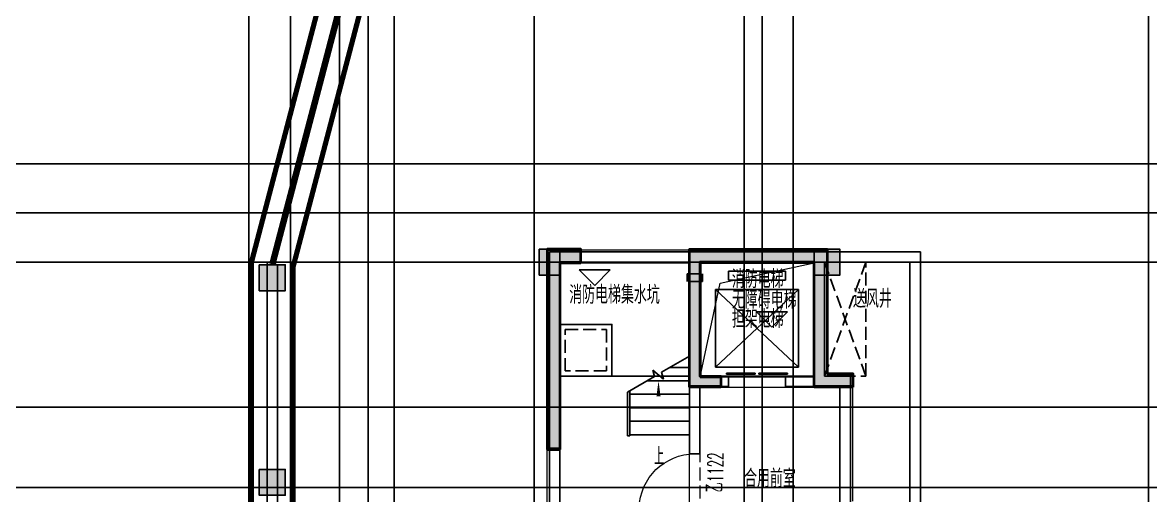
# Model space of a CAD drawing. Extents: x 369444 to 684549, y -549309 to 575337.
# Drawn here: x 484009 to 505762, y 163804 to 172933 of the extents above; entities that cross this region are included whole.
import ezdxf

# ---------------------------------------------------------------- set-up
doc = ezdxf.new("R2010")
doc.units = 0
doc.header["$LTSCALE"] = 1000
doc.header["$MEASUREMENT"] = 0
doc.linetypes.add('DASH', pattern=[0.35, 0.25, -0.1])
doc.linetypes.add('线型3', pattern=[500, 300, -200])
for name, color, linetype in [('COLUMN', 9, 'Continuous'), ('DIM_LEAD', 3, 'Continuous'), ('DIM_SYMB', 3, 'Continuous'), ('DOTE', 1, 'Continuous'), ('EVTR', 2, 'Continuous'), ('PKPM_WPJ', 7, 'Continuous'), ('PUB_TEXT', 7, 'Continuous'), ('STAIR', 2, 'Continuous'), ('WALL', 9, 'Continuous'), ('WINDOW', 4, 'Continuous'), ('WINDOW_TEXT', 7, 'Continuous'), ('主楼', 117, 'Continuous'), ('图层2', 7, 'Continuous'), ('填充', 8, 'Continuous'), ('平面文字图层', 7, 'Continuous'), ('排水', 61, 'Continuous'), ('砼墙', 151, 'Continuous'), ('防火分区线', 7, 'Continuous'), ('风井', 7, 'Continuous')]:
    doc.layers.add(name, color=color, linetype=linetype)
for name, color, linetype, lineweight in [('梁', 4, 'Continuous', 18), ('梁虚线', 134, '线型3', 18), ('洞口边线', 9, 'Continuous', 18), ('门虚线', 2, 'Continuous', 18)]:
    doc.layers.add(name, color=color, linetype=linetype, lineweight=lineweight)
doc.styles.add('_TCH_DIM', font='SIMPLEX', dxfattribs={"bigfont": 'GBCBIG'})
doc.styles.add('_TCH_WINDOW', font='SIMPLEX', dxfattribs={"height": 3.5, "bigfont": 'GBCBIG'})
doc.styles.add('HNSJY', font='hnsjy-07.shx', dxfattribs={"width": 0.8, "bigfont": 'hnsjy-hz.shx'})

# ---------------------------------------------------------------- blocks, each defined once
blk = doc.blocks.new('$DorLib2D$00000213')
at = {"color": 0, "linetype": 'DASH', "const_width": 0.02}
blk.add_lwpolyline([(0.5, 0), (-0.5, 0)], dxfattribs=at)
blk = doc.blocks.new('column500')
h = blk.add_hatch(color=0)
h.dxf.hatch_style = 1
h.paths.add_polyline_path([(-216381, -381440), (-215881, -381440), (-215881, -380940), (-216381, -380940)])
at = {"color": 0}
blk.add_lwpolyline([(-216381, -381440), (-215881, -381440), (-215881, -380940), (-216381, -380940)], close=True, dxfattribs=at)
blk = doc.blocks.new('5619658gh1dfgg')
h = blk.add_hatch(color=0)
h.dxf.hatch_style = 1
h.paths.add_polyline_path([(38490841592.071472, 3905264362.868574), (38490841592.071472, 3905263862.868574), (38490841992.071472, 3905263862.868574), (38490841992.071472, 3905264362.868574)])
at = {"color": 0}
blk.add_lwpolyline([(38490841592.071472, 3905264362.868574), (38490841592.071472, 3905263862.868574), (38490841992.071472, 3905263862.868574), (38490841992.071472, 3905264362.868574)], close=True, dxfattribs=at)
blk = doc.blocks.new('561h56dgfghf')
at = {"layer": '填充'}
h = blk.add_hatch(color=0, dxfattribs=at)
h.dxf.hatch_style = 1
h.paths.add_polyline_path([(-2815245, 479176), (-2815245, 482776), (-2814843, 482776), (-2814843, 483026), (-2815495, 483026), (-2815495, 479176)])
h = blk.add_hatch(color=0, dxfattribs=at)
h.dxf.hatch_style = 1
h.paths.add_polyline_path([(-2812745, 480376), (-2812745, 482776), (-2812745, 483026), (-2810095, 483026), (-2810095, 480626), (-2809595, 480626), (-2809595, 480376), (-2810345, 480376), (-2810345, 480576), (-2810345, 482776), (-2812545, 482776), (-2812545, 480576), (-2812145, 480576), (-2812145, 480376)])
at = {"layer": '砼墙', "color": 0, "lineweight": 35, "ltscale": 1}
for points in [[(-2815245, 479176), (-2815245, 482776), (-2814843, 482776), (-2814843, 483026), (-2815495, 483026), (-2815495, 479176)], [(-2812745, 480376), (-2812745, 482776), (-2812745, 483026), (-2810095, 483026), (-2810095, 480626), (-2809595, 480626), (-2809595, 480376), (-2810345, 480376), (-2810345, 480576), (-2810345, 482776), (-2812545, 482776), (-2812545, 480576), (-2812145, 480576), (-2812145, 480376)]]:
    blk.add_lwpolyline(points, close=True, dxfattribs=at)
blk = doc.blocks.new('A$C7B7934B7')
at = {"layer": '填充'}
h = blk.add_hatch(color=256, dxfattribs=at)
h.dxf.hatch_style = 1
h.paths.add_polyline_path([(-2700, -250), (-2700, 0), (-2700, 250), (-3100, 250), (-3100, -250), (-2950, -250)])
h = blk.add_hatch(color=256, dxfattribs=at)
h.dxf.hatch_style = 1
h.paths.add_polyline_path([(2700, -250), (2700, 250), (2200, 250), (2200, 0), (2200, -250), (2450, -250)])
at = {"layer": '主楼', "color": 6}
for points in [[(-2700, -250), (-2700, 0), (-2700, 250), (-3100, 250), (-3100, -250), (-2950, -250)], [(2700, -250), (2700, 250), (2200, 250), (2200, 0), (2200, -250), (2450, -250)]]:
    blk.add_lwpolyline(points, close=True, dxfattribs=at)
blk = doc.blocks.new('$DorLib2D$00000001')
for p, q in [((0.45, 0.975), (0.5, 0.975)), ((0.45, 0), (0.45, 0.975)), ((0.5, 0), (0.5, 0.975)), ((0.5, 0), (0.45, 0))]:
    blk.add_line(p, q)
at = {"lineweight": 13}
blk.add_arc((0.475, 0), 0.975, 91.4693, 180, dxfattribs=at)
blk = doc.blocks.new('$DORLIB2D$00000127')
at = {"color": 0}
for points in [[(-0.533, 0.795), (-0.533, 0.69)], [(-0.033, 0.795), (-0.533, 0.795)], [(-0.033, 0.795), (-0.033, 0.69)], [(0.533, 0.795), (0.033, 0.795)], [(0.033, 0.795), (0.033, 0.69)], [(0.533, 0.795), (0.533, 0.69)], [(-0.033, 0.69), (-0.533, 0.69)], [(0.533, 0.69), (0.033, 0.69)], [(0.5, 0.5), (-0.5, 0.5)]]:
    blk.add_lwpolyline(points, dxfattribs=at)
blk = doc.blocks.new('8#梁图')
at = {"layer": '梁', "color": 0, "lineweight": 18, "ltscale": 1}
for p, q in [((1098664, -65126), (1098664, -64096)), ((1101814, -66296), (1101814, -64096)), ((1098664, -66596), (1098664, -65126))]:
    blk.add_line(p, q, dxfattribs=at)
at = {"layer": '梁虚线', "color": 0, "linetype": 'DASH', "lineweight": 18, "ltscale": 1}
for p, q in [((1098864, -65126), (1098864, -64096)), ((1101564, -66296), (1101564, -64096)), ((1098864, -66596), (1098864, -65126))]:
    blk.add_line(p, q, dxfattribs=at)
at = {"layer": '洞口边线', "color": 0, "ltscale": 1}
blk.add_lwpolyline([(1101064, -61696), (1098864, -61696), (1098864, -63896), (1099253, -62085), (1101064, -61696)], close=True, dxfattribs=at)
blk.add_lwpolyline([(1101064, -61696), (1098864, -61696), (1098864, -63896), (1099253, -62085), (1101064, -61696)], close=True, dxfattribs=at)
blk.add_lwpolyline([(1101064, -61696), (1098864, -61696), (1098864, -63896), (1099253, -62085), (1101064, -61696)], close=True, dxfattribs=at)
at = {"layer": '砼墙', "color": 0, "lineweight": 35, "ltscale": 1}
for p, q in [((1095914, -61446), (1095914, -65296)), ((1096566, -61446), (1095914, -61446)), ((1096566, -61696), (1096566, -61446)), ((1098664, -61446), (1101314, -61446)), ((1098664, -61696), (1098664, -61446)), ((1101314, -61446), (1101314, -63846)), ((1096164, -61696), (1096566, -61696)), ((1096164, -65296), (1096164, -61696)), ((1098664, -64096), (1098664, -61696)), ((1098864, -61696), (1098864, -63896)), ((1101064, -61696), (1098864, -61696)), ((1101064, -63896), (1101064, -61696)), ((1098864, -63896), (1099264, -63896)), ((1099264, -63896), (1099264, -64096)), ((1101064, -64096), (1101064, -63896)), ((1101314, -63846), (1101814, -63846)), ((1101814, -63846), (1101814, -64096)), ((1099264, -64096), (1098664, -64096)), ((1101814, -64096), (1101064, -64096)), ((1095914, -65296), (1096164, -65296))]:
    blk.add_line(p, q, dxfattribs=at)
at = {"layer": '门虚线', "color": 0, "linetype": 'Continuous', "lineweight": 18, "ltscale": 1}
for p, q in [((1096566, -61446), (1098664, -61446)), ((1095914, -66596), (1095914, -65296))]:
    blk.add_line(p, q, dxfattribs=at)
at = {"layer": '门虚线', "color": 0, "lineweight": 18, "ltscale": 1}
for p, q in [((1096566, -61696), (1098664, -61696)), ((1099264, -63896), (1101064, -63896)), ((1099264, -64096), (1101064, -64096)), ((1096164, -66596), (1096164, -65296))]:
    blk.add_line(p, q, dxfattribs=at)

msp = doc.modelspace()

# ---------------------------------------------------------------- linework, layer by layer
at = {"layer": 'DIM_LEAD'}
for p, q in [((495043.3, 167856.9), (494743.3, 168156.9)), ((494743.3, 168156.9), (495343.3, 168156.9)), ((495043.3, 167856.9), (495343.3, 168156.9)), ((498461.6, 167050.8), (498161.6, 167350.8)), ((498161.6, 167350.8), (498761.6, 167350.8)), ((498461.6, 167050.8), (498761.6, 167350.8))]:
    msp.add_line(p, q, dxfattribs=at)
for points in [[(496874.5, 168307), (496874.5, 166107), (494374.5, 166107), (494374.5, 168307)], [(494374.5, 166107), (494374.5, 167107), (495374.5, 167107), (495374.5, 166107)]]:
    msp.add_lwpolyline(points, close=True, dxfattribs=at)
at = {"layer": 'DIM_LEAD', "linetype": 'DASH'}
msp.add_lwpolyline([(494474.5, 166207), (494474.5, 167007), (495274.5, 167007), (495274.5, 166207)], close=True, dxfattribs=at)
at = {"layer": 'DIM_LEAD'}
msp.add_circle((494691.5, 166752.3), 0, dxfattribs=at)
at = {"layer": 'DIM_SYMB'}
msp.add_lwpolyline([(496274.5, 164847, 0, 0, 0), (496274.5, 166017, 0, 80, 0), (496274.5, 165717, 0, 0, 0)], format="xyseb", dxfattribs=at)
at = {"layer": 'DOTE', "color": 8}
for p, q in [((489174.5, 59364.2), (489174.5, 476704.8)), ((490124.5, 59364.2), (490124.5, 476704.8)), ((490674.5, 59364.2), (490674.5, 476704.8)), ((491174.5, 59364.2), (491174.5, 476704.8)), ((497924.5, 59364.2), (497924.5, 476704.8)), ((498874.5, 59364.2), (498874.5, 476704.8)), ((505724.5, 59364.2), (505724.5, 476704.8)), ((488374.5, 59364.2), (488374.5, 261807)), ((493874.5, 59364.2), (493874.5, 261807)), ((498274.5, 59364.2), (498274.5, 261807))]:
    msp.add_line(p, q, dxfattribs=at)
at = {"layer": 'DOTE', "color": 8, "lineweight": -2}
for p, q in [((377844.4, 170207), (624570.9, 170207)), ((377844.4, 169257), (624570.9, 169257)), ((377844.4, 168307), (624570.9, 168307)), ((377844.4, 165507), (624570.9, 165507)), ((377844.4, 163957), (624570.9, 163957))]:
    msp.add_line(p, q, dxfattribs=at)
at = {"layer": 'EVTR'}
for p, q in [((497624.5, 167957), (497624.5, 168132)), ((497624.5, 168132), (498724.5, 168132)), ((498724.5, 167957), (497624.5, 167957)), ((498724.5, 168132), (498724.5, 167957)), ((497374.5, 166282), (497374.5, 167782)), ((497374.5, 167782), (498974.5, 167782)), ((498974.5, 167782), (497374.5, 166282)), ((498974.5, 166282), (497374.5, 167782)), ((498974.5, 167782), (498974.5, 166282)), ((498974.5, 166282), (497374.5, 166282))]:
    msp.add_line(p, q, dxfattribs=at)
at = {"layer": 'STAIR'}
for p, q in [((496874.5, 166493.4), (496335, 166181.9)), ((496874.5, 164977), (496874.5, 166493.4)), ((496369.9, 166051.5), (496163.9, 166224.4)), ((496163.9, 166224.4), (496196.7, 166102.1)), ((496499.6, 166277), (496874.5, 166277)), ((496196.7, 166102.1), (495674.5, 165800.6)), ((496049.3, 166017), (496874.5, 166017)), ((496335, 166181.9), (496369.9, 166051.5)), ((495674.5, 164977), (495674.5, 165800.6)), ((495674.5, 164952), (495674.5, 165800.6)), ((495724.5, 164952), (495724.5, 165829.4)), ((495724.5, 165757), (496874.5, 165757)), ((495724.5, 165497), (496874.5, 165497)), ((495724.5, 165237), (496874.5, 165237)), ((495674.5, 164952), (495724.5, 164952)), ((495724.5, 164977), (496874.5, 164977))]:
    msp.add_line(p, q, dxfattribs=at)
at = {"layer": 'WALL'}
for p, q in [((496974.5, 168507), (494174.5, 168507)), ((494174.5, 168507), (494174.5, 163307)), ((499374.5, 168507), (496974.5, 168507)), ((501324.5, 168507), (499374.5, 168507)), ((501324.5, 161657), (501324.5, 168507)), ((496874.5, 168307), (494374.5, 168307)), ((494374.5, 168307), (494374.5, 163407)), ((496874.5, 166007), (496874.5, 168307)), ((497074.5, 166107), (497074.5, 168307)), ((499274.5, 168307), (497074.5, 168307)), ((499274.5, 166107), (499274.5, 168307)), ((501124.5, 168307), (499474.5, 168307)), ((499474.5, 166107), (499474.5, 168307)), ((501124.5, 161457), (501124.5, 168307)), ((496874.5, 166007), (496874.5, 164607)), ((497624.5, 166107), (497074.5, 166107)), ((497624.5, 165907), (497624.5, 166107)), ((499274.5, 166107), (498724.5, 166107)), ((498724.5, 166107), (498724.5, 165907)), ((499474.5, 166107), (499974.5, 166107)), ((499974.5, 161707), (499974.5, 166107)), ((497074.5, 164607), (497074.5, 165907)), ((497074.5, 165907), (497624.5, 165907)), ((498724.5, 165907), (499374.5, 165907)), ((499374.5, 165907), (499774.5, 165907)), ((499774.5, 161907), (499774.5, 165907)), ((496874.5, 164607), (497074.5, 164607))]:
    msp.add_line(p, q, dxfattribs=at)
at = {"layer": 'WALL', "linetype": 'ByBlock'}
for p, q in [((488734.8, 168309.3), (488724.5, 168269.9)), ((488724.5, 162957.8), (488724.5, 168269.9)), ((488928.3, 168258.5), (488734.8, 168309.3)), ((488924.5, 168244.1), (488928.3, 168258.5)), ((488924.5, 162857.8), (488924.5, 168244.1))]:
    msp.add_line(p, q, dxfattribs=at)
at = {"layer": '排水', "linetype": 'DASH'}
msp.add_lwpolyline([(496824.5, 168082), (497124.5, 168082), (497124.5, 167932), (496824.5, 167932)], close=True, dxfattribs=at)
at = {"layer": '防火分区线', "color": 2, "linetype": 'DASH', "ltscale": 8, "const_width": 100}
for points in [[(462174.5, 114007), (482924.5, 114007), (482924.5, 114807), (489774.5, 114807), (489774.5, 115007), (490274.5, 115007), (490274.5, 116807), (489774.5, 116807), (489774.5, 123307), (488124.5, 123307), (488124.5, 129495.5), (490824.5, 135295.5), (490824.5, 152107), (491374.5, 152107), (491374.5, 161407), (488424.5, 161407), (488424.5, 168308.6), (490024.5, 174408.6)], [(461374.5, 113207), (483724.5, 113207), (483724.5, 114007), (490574.5, 114007), (490574.5, 114207), (491074.5, 114207), (491074.5, 117607), (490574.5, 117607), (490574.5, 124107), (488924.5, 124107), (488924.5, 129318.4), (491624.5, 135118.4), (491624.5, 151307), (492174.5, 151307), (492174.5, 162207), (489224.5, 162207), (489224.5, 168205.4), (490824.5, 174305.4)], [(461374.5, 113207), (483724.5, 113207), (483724.5, 114007), (490574.5, 114007), (490574.5, 114207), (491074.5, 114207), (491074.5, 117607), (490574.5, 117607), (490574.5, 124107), (488924.5, 124107), (488924.5, 129318.4), (491624.5, 135118.4), (491624.5, 151307), (492174.5, 151307), (492174.5, 162207), (489224.5, 162207), (489224.5, 168205.4), (490824.5, 174305.4)]]:
    msp.add_lwpolyline(points, dxfattribs=at)
at = {"layer": '防火分区线', "color": 130, "linetype": 'DASH', "ltscale": 8, "const_width": 100}
for points in [[(509574.5, 118907), (502074.5, 118907), (502074.5, 117007), (495074.5, 117007), (495074.5, 117607), (492874.5, 117607), (492874.5, 116807), (490674.5, 116807), (489774.5, 116807), (489774.5, 123307), (488124.5, 123307), (488124.5, 129495.5), (490824.5, 135295.5), (490824.5, 152107), (491374.5, 152107), (491374.5, 161407), (488424.5, 161407), (488424.5, 168308.6), (490024.5, 174408.6)], [(508774.5, 119707), (501274.5, 119707), (501274.5, 117807), (495874.5, 117807), (495874.5, 118407), (492074.5, 118407), (492074.5, 117607), (490674.5, 117607), (490574.5, 117607), (490574.5, 124107), (488924.5, 124107), (488924.5, 129318.4), (491624.5, 135118.4), (491624.5, 151307), (492174.5, 151307), (492174.5, 162207), (489224.5, 162207), (489224.5, 168205.4), (490824.5, 174305.4)]]:
    msp.add_lwpolyline(points, dxfattribs=at)
at = {"layer": '风井', "linetype": 'DASH'}
for p, q in [((500274.5, 166107), (499474.5, 168307)), ((500274.5, 168307), (499474.5, 166107))]:
    msp.add_line(p, q, dxfattribs=at)
msp.add_lwpolyline([(499474.5, 166107), (500274.5, 166107), (500274.5, 168307), (499474.5, 168307)], close=True, dxfattribs=at)

# ---------------------------------------------------------------- block references
msp.add_blockref('A$C7B7934B7', (497074.5, 168307))
at = {"layer": 'COLUMN', "color": 8, "lineweight": -2}
msp.add_blockref('5619658gh1dfgg', (-38490347617.6, -3905095806), dxfattribs=at)
at = {"layer": 'COLUMN', "color": 8, "rotation": 270}
for p in [(880714.4, -47823.9), (870014.4, -48123.9), (870014.4, -52073.9)]:
    msp.add_blockref('column500', p, dxfattribs=at)
at = {"layer": 'PKPM_WPJ', "color": 8}
msp.add_blockref('8#梁图', (-601789.1, 229989.7), dxfattribs=at)
at = {"layer": 'WINDOW', "linetype": 'ByBlock', "lineweight": -2, "xscale": -6250.000000000001, "yscale": 6250.000000000001, "zscale": 6250, "rotation": 255.3026793509467}
msp.add_blockref('$DorLib2D$00000213', (489624.4, 171306.6), dxfattribs=at)
at = {"layer": 'WINDOW', "xscale": 1100, "yscale": 200, "zscale": 200}
msp.add_blockref('$DORLIB2D$00000127', (498174.5, 166007), dxfattribs=at)
at = {"layer": 'WINDOW', "xscale": -1100, "yscale": 1100, "zscale": 200, "rotation": 90}
msp.add_blockref('$DorLib2D$00000001', (496974.5, 164057), dxfattribs=at)
at = {"layer": '图层2', "color": 8}
msp.add_blockref('561h56dgfghf', (3309619.6, -314468.6), dxfattribs=at)

# ---------------------------------------------------------------- texts
at = {"layer": 'PUB_TEXT', "style": '_TCH_DIM', "width": 0.8}
msp.add_text('上', height=337.6, dxfattribs=at).set_placement((496191.1, 164392))
at = {"layer": 'WINDOW_TEXT', "style": '_TCH_WINDOW'}
for s, height, width, p in [('1122', 297.5, 0.564706, (497524.5, 164059.3)), ('乙', 337.6, 0.8, (497524.5, 163862.7))]:
    msp.add_text(s, height=height, rotation=90, dxfattribs=dict(at, width=width)).set_placement(p)
at = {"layer": '平面文字图层', "style": 'HNSJY', "width": 0.75}
for s, p in [('消防电梯', (497689.1, 167805.7)), ('消防电梯集水坑', (494552.8, 167504.1)), ('无障碍电梯', (497689.1, 167409)), ('送风井', (500025.6, 167426.9)), ('担架电梯', (497689.1, 167039.2)), ('合用前室', (497924.5, 163957))]:
    msp.add_text(s, height=350, dxfattribs=at).set_placement(p)

doc.saveas('drawing.dxf')
